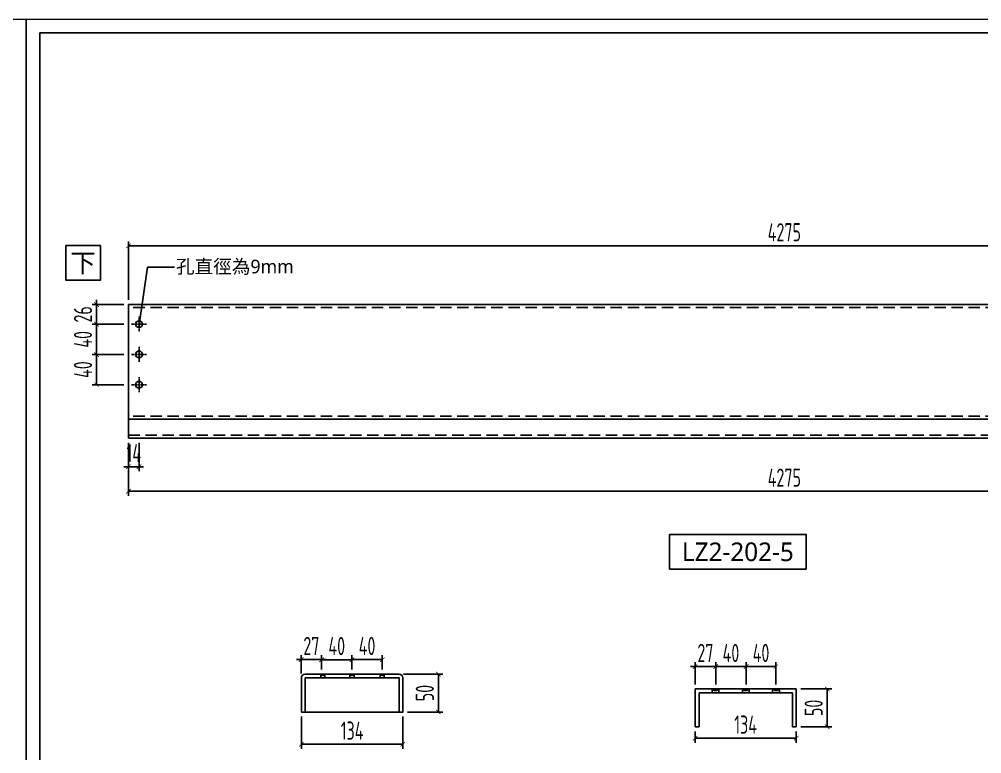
# Model space of a CAD drawing. Extents: x -3378 to 102197, y -3799 to 48702.
# Drawn here: x 13910 to 15180, y 6239 to 7209 of the extents above; entities that cross this region are included whole.
import ezdxf
from ezdxf import colors
from ezdxf.entities.mleader import LeaderData, LeaderLine
from ezdxf.enums import TextEntityAlignment as Align
from ezdxf.math import Vec2, Vec3

# ---------------------------------------------------------------- set-up
doc = ezdxf.new("R2010")
doc.units = 0
doc.set_wipeout_variables(frame=1)
for name, pattern in [('CENTER', [2, 1.25, -0.25, 0.25, -0.25]), ('DASHDOT', [1, 0.5, -0.25, 0, -0.25]), ('HIDDEN', [0.375, 0.25, -0.125])]:
    doc.linetypes.add(name, pattern=pattern)
for name, color, linetype in [('DIM', 173, 'Continuous'), ('GM_ANNO_LABL', 4, 'Continuous'), ('GM_ANNO_TEXT', 7, 'Continuous'), ('噴塗面', 6, 'DASHDOT'), ('視覺模型鋁擠型暫替', 4, 'Continuous'), ('金屬面材 METAL PANEL', 2, 'Continuous'), ('鋼件', 6, 'Continuous'), ('镀锌钢板', 3, 'Continuous'), ('隱藏線 HIDDEN', 8, 'HIDDEN')]:
    doc.layers.add(name, color=color, linetype=linetype)
doc.layers.add('GM_CNST', color=171, linetype='Continuous', lineweight=5, plot=False)
doc.styles.add('CHINESE', font='ros1.shx', dxfattribs={"width": 0.75, "bigfont": 'hztxt.shx'})
doc.styles.add('GM', font='')
doc.styles.get('GM').set_extended_font_data('Microsoft JhengHei')
doc.dimstyles.new('F-06', dxfattribs={"dimscale": 6, "dimtxt": 4, "dimasz": 1, "dimexe": 1, "dimexo": 1, "dimgap": 1, "dimtad": 1, "dimdec": 1, "dimzin": 12, "dimdsep": 46, "dimtxsty": 'CHINESE', "dimblk": 'ARCHTICK', "dimcen": 0, "dimclrd": 4, "dimclre": 4, "dimclrt": 1, "dimadec": 0, "dimazin": 3, "dimtfac": 1, "dimtdec": 1, "dimtix": 1, "dimtmove": 2, "dimatfit": 3, "dimfxl": 1, "dimtolj": 1, "dimtzin": 0, "dimarcsym": 0})

# ---------------------------------------------------------------- blocks, each defined once
blk = doc.blocks.new('_ArchTick')
at = {"color": 0, "linetype": 'ByBlock', "const_width": 0.15}
blk.add_lwpolyline([(-0.5, -0.5), (0.5, 0.5)], dxfattribs=at)
blk = doc.blocks.new('*D995')
at = {"layer": 'Defpoints', "color": 0, "ltscale": 10, "transparency": 16777216}
for p in [(14053.7, 6655.9), (15785.1, 6655.9), (15785.1, 6586)]:
    blk.add_point(p, dxfattribs=at)
at = {"layer": 'DIM', "color": 4, "lineweight": -2, "ltscale": 10, "transparency": 16777216}
for p, q in [((14053.7, 6649.9), (14053.7, 6580)), ((15785.1, 6649.9), (15785.1, 6580)), ((14053.7, 6586), (15785.1, 6586))]:
    blk.add_line(p, q, dxfattribs=at)
at = {"layer": 'DIM', "color": 4, "lineweight": -2, "ltscale": 10, "transparency": 16777216, "xscale": 6, "yscale": 6, "zscale": 6, "rotation": 180}
blk.add_blockref('_ArchTick', (14053.7, 6586), dxfattribs=at)
at = {"layer": 'DIM', "color": 4, "lineweight": -2, "ltscale": 10, "transparency": 16777216, "xscale": 6, "yscale": 6, "zscale": 6}
blk.add_blockref('_ArchTick', (15785.1, 6586), dxfattribs=at)
at = {"layer": 'DIM', "color": 1, "ltscale": 10, "transparency": 16777216, "insert": (14919.4, 6604), "char_height": 24, "attachment_point": 5, "style": 'CHINESE'}
blk.add_mtext('\\A1;4275', dxfattribs=at)
blk = doc.blocks.new('*D996')
at = {"layer": 'Defpoints', "color": 0, "ltscale": 10, "transparency": 16777216}
for p in [(14053.7, 6910), (14053.7, 6832.6), (15785.1, 6832.6, 0)]:
    blk.add_point(p, dxfattribs=at)
at = {"layer": 'DIM', "color": 4, "lineweight": -2, "ltscale": 10, "transparency": 16777216}
for p, q in [((14053.7, 6838.6), (14053.7, 6916)), ((15785.1, 6838.6), (15785.1, 6916)), ((15785.1, 6910), (14053.7, 6910))]:
    blk.add_line(p, q, dxfattribs=at)
at = {"layer": 'DIM', "color": 4, "lineweight": -2, "ltscale": 10, "transparency": 16777216, "xscale": 6, "yscale": 6, "zscale": 6, "rotation": 180}
blk.add_blockref('_ArchTick', (14053.7, 6910), dxfattribs=at)
at = {"layer": 'DIM', "color": 4, "lineweight": -2, "ltscale": 10, "transparency": 16777216, "xscale": 6, "yscale": 6, "zscale": 6}
blk.add_blockref('_ArchTick', (15785.1, 6910), dxfattribs=at)
at = {"layer": 'DIM', "color": 1, "ltscale": 10, "transparency": 16777216, "insert": (14919.4, 6928), "char_height": 24, "attachment_point": 5, "style": 'CHINESE'}
blk.add_mtext('\\A1;4275', dxfattribs=at)
blk = doc.blocks.new('*U896')
blk.add_wipeout([(-6.301, 1.6), (6.301, 1.6), (6.301, -1.6), (-6.301, -1.6)])
blk.add_lwpolyline([(-6.301, 1.6), (6.301, 1.6), (6.301, -1.6), (-6.301, -1.6)], close=True)
at = {"layer": 'GM_ANNO_TEXT', "ltscale": 0.3, "style": 'GM', "flags": 8}
blk.add_attdef('01', text='', height=1.725, dxfattribs=at).set_placement((0, 0), align=Align.MIDDLE_CENTER)
blk = doc.blocks.new('*D1213')
at = {"layer": 'Defpoints', "color": 0, "ltscale": 10, "transparency": 16777216}
for p in [(14828.9, 6354.5), (14828.9, 6325), (14868.9, 6325)]:
    blk.add_point(p, dxfattribs=at)
at = {"layer": 'DIM', "color": 4, "lineweight": -2, "ltscale": 10, "transparency": 16777216}
for p, q in [((14828.9, 6331), (14828.9, 6360.5)), ((14868.9, 6354.5), (14828.9, 6354.5)), ((14868.9, 6331), (14868.9, 6360.5))]:
    blk.add_line(p, q, dxfattribs=at)
at = {"layer": 'DIM', "color": 4, "lineweight": -2, "ltscale": 10, "transparency": 16777216, "xscale": 6, "yscale": 6, "zscale": 6, "rotation": 180}
blk.add_blockref('_ArchTick', (14828.9, 6354.5), dxfattribs=at)
at = {"layer": 'DIM', "color": 4, "lineweight": -2, "ltscale": 10, "transparency": 16777216, "xscale": 6, "yscale": 6, "zscale": 6}
blk.add_blockref('_ArchTick', (14868.9, 6354.5), dxfattribs=at)
at = {"layer": 'DIM', "color": 1, "ltscale": 10, "transparency": 16777216, "insert": (14848.9, 6372.5), "char_height": 24, "attachment_point": 5, "style": 'CHINESE'}
blk.add_mtext('\\A1;40', dxfattribs=at)
blk = doc.blocks.new('*D1214')
at = {"layer": 'Defpoints', "color": 0, "ltscale": 10, "transparency": 16777216}
for p in [(14801.5, 6354.5), (14801.5, 6325, 0), (14828.9, 6325)]:
    blk.add_point(p, dxfattribs=at)
at = {"layer": 'DIM', "color": 4, "lineweight": -2, "ltscale": 10, "transparency": 16777216}
for p, q in [((14801.5, 6354.5), (14795.5, 6354.5)), ((14801.5, 6331), (14801.5, 6360.5)), ((14828.9, 6354.5), (14801.5, 6354.5)), ((14828.9, 6331), (14828.9, 6360.5)), ((14828.9, 6354.5), (14834.9, 6354.5))]:
    blk.add_line(p, q, dxfattribs=at)
at = {"layer": 'DIM', "color": 4, "lineweight": -2, "ltscale": 10, "transparency": 16777216, "xscale": 6, "yscale": 6, "zscale": 6}
blk.add_blockref('_ArchTick', (14801.5, 6354.5), dxfattribs=at)
at = {"layer": 'DIM', "color": 4, "lineweight": -2, "ltscale": 10, "transparency": 16777216, "xscale": 6, "yscale": 6, "zscale": 6, "rotation": 180}
blk.add_blockref('_ArchTick', (14828.9, 6354.5), dxfattribs=at)
at = {"layer": 'DIM', "color": 1, "ltscale": 10, "transparency": 16777216, "insert": (14815.2, 6372.5), "char_height": 24, "attachment_point": 5, "style": 'CHINESE'}
blk.add_mtext('\\A1;27', dxfattribs=at)
blk = doc.blocks.new('*D1215')
at = {"layer": 'Defpoints', "color": 0, "ltscale": 10, "transparency": 16777216}
for p in [(14908.2, 6354.5), (14868.9, 6325), (14908.2, 6325)]:
    blk.add_point(p, dxfattribs=at)
at = {"layer": 'DIM', "color": 4, "lineweight": -2, "ltscale": 10, "transparency": 16777216}
for p, q in [((14868.9, 6331), (14868.9, 6360.5)), ((14868.9, 6354.5), (14908.2, 6354.5)), ((14908.2, 6331), (14908.2, 6360.5))]:
    blk.add_line(p, q, dxfattribs=at)
at = {"layer": 'DIM', "color": 4, "lineweight": -2, "ltscale": 10, "transparency": 16777216, "xscale": 6, "yscale": 6, "zscale": 6, "rotation": 180}
blk.add_blockref('_ArchTick', (14868.9, 6354.5), dxfattribs=at)
at = {"layer": 'DIM', "color": 4, "lineweight": -2, "ltscale": 10, "transparency": 16777216, "xscale": 6, "yscale": 6, "zscale": 6}
blk.add_blockref('_ArchTick', (14908.2, 6354.5), dxfattribs=at)
at = {"layer": 'DIM', "color": 1, "ltscale": 10, "transparency": 16777216, "insert": (14888.6, 6372.5), "char_height": 24, "attachment_point": 5, "style": 'CHINESE'}
blk.add_mtext('\\A1;40', dxfattribs=at)
blk = doc.blocks.new('*D1216')
at = {"layer": 'Defpoints', "color": 0, "ltscale": 10, "transparency": 16777216}
for p in [(14801.5, 6275, 0), (14935.1, 6275), (14935.1, 6260)]:
    blk.add_point(p, dxfattribs=at)
at = {"layer": 'DIM', "color": 4, "lineweight": -2, "ltscale": 10, "transparency": 16777216}
for p, q in [((14801.5, 6269), (14801.5, 6254)), ((14935.1, 6269), (14935.1, 6254)), ((14801.5, 6260), (14935.1, 6260))]:
    blk.add_line(p, q, dxfattribs=at)
at = {"layer": 'DIM', "color": 4, "lineweight": -2, "ltscale": 10, "transparency": 16777216, "xscale": 6, "yscale": 6, "zscale": 6, "rotation": 180}
blk.add_blockref('_ArchTick', (14801.5, 6260), dxfattribs=at)
at = {"layer": 'DIM', "color": 4, "lineweight": -2, "ltscale": 10, "transparency": 16777216, "xscale": 6, "yscale": 6, "zscale": 6}
blk.add_blockref('_ArchTick', (14935.1, 6260), dxfattribs=at)
at = {"layer": 'DIM', "color": 1, "ltscale": 10, "transparency": 16777216, "insert": (14868.3, 6278), "char_height": 24, "attachment_point": 5, "style": 'CHINESE'}
blk.add_mtext('\\A1;134', dxfattribs=at)
blk = doc.blocks.new('*D1217')
at = {"layer": 'Defpoints', "color": 0, "ltscale": 10, "transparency": 16777216}
for p in [(14935.1, 6325), (14935.1, 6275), (14976.1, 6275)]:
    blk.add_point(p, dxfattribs=at)
at = {"layer": 'DIM', "color": 4, "lineweight": -2, "ltscale": 10, "transparency": 16777216}
for p, q in [((14941.1, 6325), (14982.1, 6325)), ((14976.1, 6325), (14976.1, 6275)), ((14941.1, 6275), (14982.1, 6275))]:
    blk.add_line(p, q, dxfattribs=at)
at = {"layer": 'DIM', "color": 4, "lineweight": -2, "ltscale": 10, "transparency": 16777216, "xscale": 6, "yscale": 6, "zscale": 6}
for p, rotation in [((14976.1, 6325), 90), ((14976.1, 6275), 270)]:
    blk.add_blockref('_ArchTick', p, dxfattribs=dict(at, rotation=rotation))
at = {"layer": 'DIM', "color": 1, "ltscale": 10, "transparency": 16777216, "insert": (14958.1, 6300), "char_height": 24, "attachment_point": 5, "rotation": 90, "style": 'CHINESE'}
blk.add_mtext('\\A1;50', dxfattribs=at)
blk = doc.blocks.new('*D1218')
at = {"layer": 'Defpoints', "color": 0, "ltscale": 10, "transparency": 16777216}
for p in [(14281.6, 6363.7), (14281.6, 6339.6), (14308.6, 6344.6)]:
    blk.add_point(p, dxfattribs=at)
at = {"layer": 'DIM', "color": 4, "lineweight": -2, "ltscale": 10, "transparency": 16777216}
for p, q in [((14281.6, 6345.6), (14281.6, 6369.7)), ((14308.6, 6350.6), (14308.6, 6369.7)), ((14281.6, 6363.7), (14275.6, 6363.7)), ((14308.6, 6363.7), (14281.6, 6363.7)), ((14308.6, 6363.7), (14314.6, 6363.7))]:
    blk.add_line(p, q, dxfattribs=at)
at = {"layer": 'DIM', "color": 4, "lineweight": -2, "ltscale": 10, "transparency": 16777216, "xscale": 6, "yscale": 6, "zscale": 6}
blk.add_blockref('_ArchTick', (14281.6, 6363.7), dxfattribs=at)
at = {"layer": 'DIM', "color": 4, "lineweight": -2, "ltscale": 10, "transparency": 16777216, "xscale": 6, "yscale": 6, "zscale": 6, "rotation": 180}
blk.add_blockref('_ArchTick', (14308.6, 6363.7), dxfattribs=at)
at = {"layer": 'DIM', "color": 1, "ltscale": 10, "transparency": 16777216, "insert": (14295.1, 6381.7), "char_height": 24, "attachment_point": 5, "style": 'CHINESE'}
blk.add_mtext('\\A1;27', dxfattribs=at)
blk = doc.blocks.new('*D1219')
at = {"layer": 'Defpoints', "color": 0, "ltscale": 10, "transparency": 16777216}
for p in [(14348.6, 6363.6), (14308.6, 6344.6), (14348.6, 6344.6)]:
    blk.add_point(p, dxfattribs=at)
at = {"layer": 'DIM', "color": 4, "lineweight": -2, "ltscale": 10, "transparency": 16777216}
for p, q in [((14308.6, 6350.6), (14308.6, 6369.6)), ((14348.6, 6350.6), (14348.6, 6369.6)), ((14308.6, 6363.6), (14348.6, 6363.6))]:
    blk.add_line(p, q, dxfattribs=at)
at = {"layer": 'DIM', "color": 4, "lineweight": -2, "ltscale": 10, "transparency": 16777216, "xscale": 6, "yscale": 6, "zscale": 6, "rotation": 180}
blk.add_blockref('_ArchTick', (14308.6, 6363.6), dxfattribs=at)
at = {"layer": 'DIM', "color": 4, "lineweight": -2, "ltscale": 10, "transparency": 16777216, "xscale": 6, "yscale": 6, "zscale": 6}
blk.add_blockref('_ArchTick', (14348.6, 6363.6), dxfattribs=at)
at = {"layer": 'DIM', "color": 1, "ltscale": 10, "transparency": 16777216, "insert": (14328.6, 6381.6), "char_height": 24, "attachment_point": 5, "style": 'CHINESE'}
blk.add_mtext('\\A1;40', dxfattribs=at)
blk = doc.blocks.new('*D1220')
at = {"layer": 'Defpoints', "color": 0, "ltscale": 10, "transparency": 16777216}
for p in [(14388.7, 6363.7), (14348.6, 6344.6), (14388.7, 6344.6)]:
    blk.add_point(p, dxfattribs=at)
at = {"layer": 'DIM', "color": 4, "lineweight": -2, "ltscale": 10, "transparency": 16777216}
for p, q in [((14348.6, 6350.6), (14348.6, 6369.7)), ((14388.7, 6350.6), (14388.7, 6369.7)), ((14348.6, 6363.7), (14388.7, 6363.7))]:
    blk.add_line(p, q, dxfattribs=at)
at = {"layer": 'DIM', "color": 4, "lineweight": -2, "ltscale": 10, "transparency": 16777216, "xscale": 6, "yscale": 6, "zscale": 6, "rotation": 180}
blk.add_blockref('_ArchTick', (14348.6, 6363.7), dxfattribs=at)
at = {"layer": 'DIM', "color": 4, "lineweight": -2, "ltscale": 10, "transparency": 16777216, "xscale": 6, "yscale": 6, "zscale": 6}
blk.add_blockref('_ArchTick', (14388.7, 6363.7), dxfattribs=at)
at = {"layer": 'DIM', "color": 1, "ltscale": 10, "transparency": 16777216, "insert": (14368.6, 6381.7), "char_height": 24, "attachment_point": 5, "style": 'CHINESE'}
blk.add_mtext('\\A1;40', dxfattribs=at)
blk = doc.blocks.new('*D1221')
at = {"layer": 'Defpoints', "color": 0, "ltscale": 10, "transparency": 16777216}
for p in [(14281.9, 6294.6), (14415.9, 6294.6), (14415.9, 6252)]:
    blk.add_point(p, dxfattribs=at)
at = {"layer": 'DIM', "color": 4, "lineweight": -2, "ltscale": 10, "transparency": 16777216}
for p, q in [((14281.9, 6288.6), (14281.9, 6246)), ((14415.9, 6288.6), (14415.9, 6246)), ((14281.9, 6252), (14415.9, 6252))]:
    blk.add_line(p, q, dxfattribs=at)
at = {"layer": 'DIM', "color": 4, "lineweight": -2, "ltscale": 10, "transparency": 16777216, "xscale": 6, "yscale": 6, "zscale": 6, "rotation": 180}
blk.add_blockref('_ArchTick', (14281.9, 6252), dxfattribs=at)
at = {"layer": 'DIM', "color": 4, "lineweight": -2, "ltscale": 10, "transparency": 16777216, "xscale": 6, "yscale": 6, "zscale": 6}
blk.add_blockref('_ArchTick', (14415.9, 6252), dxfattribs=at)
at = {"layer": 'DIM', "color": 1, "ltscale": 10, "transparency": 16777216, "insert": (14348.9, 6270), "char_height": 24, "attachment_point": 5, "style": 'CHINESE'}
blk.add_mtext('\\A1;134', dxfattribs=at)
blk = doc.blocks.new('*D1227')
at = {"layer": 'Defpoints', "color": 0, "ltscale": 10, "transparency": 16777216}
for p in [(14410.9, 6344.6), (14462.8, 6344.6), (14415.9, 6294.6)]:
    blk.add_point(p, dxfattribs=at)
at = {"layer": 'DIM', "color": 4, "lineweight": -2, "ltscale": 10, "transparency": 16777216}
for p, q in [((14416.9, 6344.6), (14468.8, 6344.6)), ((14462.8, 6294.6), (14462.8, 6344.6)), ((14421.9, 6294.6), (14468.8, 6294.6))]:
    blk.add_line(p, q, dxfattribs=at)
at = {"layer": 'DIM', "color": 4, "lineweight": -2, "ltscale": 10, "transparency": 16777216, "xscale": 6, "yscale": 6, "zscale": 6}
for p, rotation in [((14462.8, 6344.6), 90), ((14462.8, 6294.6), 270)]:
    blk.add_blockref('_ArchTick', p, dxfattribs=dict(at, rotation=rotation))
at = {"layer": 'DIM', "color": 1, "ltscale": 10, "transparency": 16777216, "insert": (14444.8, 6319.6), "char_height": 24, "attachment_point": 5, "rotation": 90, "style": 'CHINESE'}
blk.add_mtext('\\A1;50', dxfattribs=at)
blk = doc.blocks.new('TK')
at = {"lineweight": 0}
blk.add_3dface([(3, 5), (415, 5), (415, 294), (3, 294)], dxfattribs=at)
at = {"layer": 'GM_CNST'}
blk.add_lwpolyline([(3, 294), (415, 294), (415, 30.55), (3, 30.55)], close=True, dxfattribs=at)
at = {"layer": 'GM_CNST', "linetype": 'Continuous', "lineweight": 0}
blk.add_3dface([(420, 0), (0, 0), (0, 297), (420, 297)], dxfattribs=at)
at = {"layer": 'GM_ANNO_TEXT', "style": 'GM'}
for tag, p in [('業主', (283.43, 26.37)), ('圖名', (283.48, 9.14))]:
    blk.add_attdef(tag, text='', height=2.56, dxfattribs=at).set_placement(p, align=Align.MIDDLE_LEFT)
for tag, p in [('繪圖者', (109.3, 23.05)), ('比例尺', (166.71, 23.04)), ('設計者', (109.3, 9.56)), ('單位', (138.49, 9.62)), ('日期', (166.62, 9.45))]:
    blk.add_attdef(tag, text='', height=2.56, dxfattribs=at).set_placement(p, align=Align.CENTER)
for p in [(389.45, 19.37), (389.45, 13.69), (359.78, 12.56), (389.45, 8.01)]:
    blk.add_attdef('加工編號', text='', height=2.56, dxfattribs=at).set_placement(p, align=Align.MIDDLE)
blk = doc.blocks.new('A$Cfb602b97')
at = {"color": 6, "linetype": 'CENTER'}
for p, q in [((10, 20, 0), (10, 0, 0)), ((20, 10, 0), (0, 10, 0))]:
    blk.add_line(p, q, dxfattribs=at)
at = {"layer": '鋼件', "ltscale": 10}
blk.add_circle((10, 10, 0), 4.5, dxfattribs=at)
blk = doc.blocks.new('*D1460')
at = {"layer": 'Defpoints', "color": 0, "ltscale": 10, "transparency": 16777216}
for p in [(14053.7, 6832.6, 0), (14011.7, 6806.6), (14053.6, 6806.6, 0)]:
    blk.add_point(p, dxfattribs=at)
at = {"layer": 'DIM', "color": 4, "lineweight": -2, "ltscale": 10, "transparency": 16777216}
for p, q in [((14011.7, 6832.6), (14011.7, 6838.6)), ((14047.7, 6832.6), (14005.7, 6832.6)), ((14011.7, 6832.6), (14011.7, 6806.6)), ((14047.6, 6806.6), (14005.7, 6806.6)), ((14011.7, 6806.6), (14011.7, 6800.6))]:
    blk.add_line(p, q, dxfattribs=at)
at = {"layer": 'DIM', "color": 4, "lineweight": -2, "ltscale": 10, "transparency": 16777216, "xscale": 6, "yscale": 6, "zscale": 6}
for p, rotation in [((14011.7, 6832.6), 270), ((14011.7, 6806.6), 90)]:
    blk.add_blockref('_ArchTick', p, dxfattribs=dict(at, rotation=rotation))
at = {"layer": 'DIM', "color": 1, "ltscale": 10, "transparency": 16777216, "insert": (13993.7, 6819.6), "char_height": 24, "attachment_point": 5, "rotation": 90, "style": 'CHINESE'}
blk.add_mtext('\\A1;26', dxfattribs=at)
blk = doc.blocks.new('*D1461')
at = {"layer": 'Defpoints', "color": 0, "ltscale": 10, "transparency": 16777216}
for p in [(14053.6, 6806.6, 0), (14011.7, 6766.6), (14053.6, 6766.6, 0)]:
    blk.add_point(p, dxfattribs=at)
at = {"layer": 'DIM', "color": 4, "lineweight": -2, "ltscale": 10, "transparency": 16777216}
for p, q in [((14047.6, 6806.6), (14005.7, 6806.6)), ((14011.7, 6806.6), (14011.7, 6766.6)), ((14047.6, 6766.6), (14005.7, 6766.6))]:
    blk.add_line(p, q, dxfattribs=at)
at = {"layer": 'DIM', "color": 4, "lineweight": -2, "ltscale": 10, "transparency": 16777216, "xscale": 6, "yscale": 6, "zscale": 6}
for p, rotation in [((14011.7, 6806.6), 90), ((14011.7, 6766.6), 270)]:
    blk.add_blockref('_ArchTick', p, dxfattribs=dict(at, rotation=rotation))
at = {"layer": 'DIM', "color": 1, "ltscale": 10, "transparency": 16777216, "insert": (13993.7, 6786.6), "char_height": 24, "attachment_point": 5, "rotation": 90, "style": 'CHINESE'}
blk.add_mtext('\\A1;40', dxfattribs=at)
blk = doc.blocks.new('*D1462')
at = {"layer": 'Defpoints', "color": 0, "ltscale": 10, "transparency": 16777216}
for p in [(14053.6, 6766.6, 0), (14011.7, 6726.6), (14053.6, 6726.6, 0)]:
    blk.add_point(p, dxfattribs=at)
at = {"layer": 'DIM', "color": 4, "lineweight": -2, "ltscale": 10, "transparency": 16777216}
for p, q in [((14047.6, 6766.6), (14005.7, 6766.6)), ((14011.7, 6766.6), (14011.7, 6726.6)), ((14047.6, 6726.6), (14005.7, 6726.6))]:
    blk.add_line(p, q, dxfattribs=at)
at = {"layer": 'DIM', "color": 4, "lineweight": -2, "ltscale": 10, "transparency": 16777216, "xscale": 6, "yscale": 6, "zscale": 6}
for p, rotation in [((14011.7, 6766.6), 90), ((14011.7, 6726.6), 270)]:
    blk.add_blockref('_ArchTick', p, dxfattribs=dict(at, rotation=rotation))
at = {"layer": 'DIM', "color": 1, "ltscale": 10, "transparency": 16777216, "insert": (13993.7, 6746.6), "char_height": 24, "attachment_point": 5, "rotation": 90, "style": 'CHINESE'}
blk.add_mtext('\\A1;40', dxfattribs=at)
blk = doc.blocks.new('_Dot')
at = {"color": 0, "linetype": 'ByBlock', "lineweight": -2}
blk.add_line((-0.5, 0), (-1, 0), dxfattribs=at)
at = {"color": 0, "linetype": 'ByBlock', "const_width": 0.5}
blk.add_lwpolyline([(-0.25, 0, 1), (0.25, 0, 1)], format="xyb", close=True, dxfattribs=at)
blk = doc.blocks.new('*D1463')
at = {"layer": 'Defpoints', "color": 0, "ltscale": 10, "transparency": 16777216}
for p in [(14053.7, 6655.9, 0), (14067.7, 6655.9), (14067.7, 6618.5)]:
    blk.add_point(p, dxfattribs=at)
at = {"layer": 'DIM', "color": 4, "lineweight": -2, "ltscale": 10, "transparency": 16777216}
for p, q in [((14053.7, 6649.9), (14053.7, 6612.5)), ((14067.7, 6649.9), (14067.7, 6612.5)), ((14053.7, 6618.5), (14047.7, 6618.5)), ((14053.7, 6618.5), (14067.7, 6618.5)), ((14067.7, 6618.5), (14073.7, 6618.5))]:
    blk.add_line(p, q, dxfattribs=at)
at = {"layer": 'DIM', "color": 4, "lineweight": -2, "ltscale": 10, "transparency": 16777216, "xscale": 6, "yscale": 6, "zscale": 6}
blk.add_blockref('_ArchTick', (14053.7, 6618.5), dxfattribs=at)
at = {"layer": 'DIM', "color": 4, "lineweight": -2, "ltscale": 10, "transparency": 16777216, "xscale": 6, "yscale": 6, "zscale": 6, "rotation": 180}
blk.add_blockref('_ArchTick', (14067.7, 6618.5), dxfattribs=at)
at = {"layer": 'DIM', "color": 1, "ltscale": 10, "transparency": 16777216, "insert": (14060.7, 6636.5), "char_height": 24, "attachment_point": 5, "style": 'CHINESE'}
blk.add_mtext('\\A1;14', dxfattribs=at)
blk = doc.blocks.new('*U1278')
blk.add_wipeout([(-1.6, 1.6), (1.6, 1.6), (1.6, -1.6), (-1.6, -1.6)])
blk.add_lwpolyline([(-1.6, 1.6), (1.6, 1.6), (1.6, -1.6), (-1.6, -1.6)], close=True)
at = {"layer": 'GM_ANNO_TEXT', "ltscale": 0.3, "style": 'GM', "flags": 8}
blk.add_attdef('01', text='', height=1.725, dxfattribs=at).set_placement((0, 0), align=Align.MIDDLE_CENTER)

msp = doc.modelspace()

# ---------------------------------------------------------------- linework, layer by layer
at = {"layer": '視覺模型鋁擠型暫替', "color": 1, "linetype": 'Continuous'}
for centre, radius, start, end in [((14310.277, 6345.712, 0), 2.981, 202.508377, 337.308149), ((14348.663, 6345.712, 0), 2.981, 202.508377, 337.308149), ((14388.663, 6345.717, 0), 2.981, 202.508377, 337.308149), ((14828.472, 6328.995, 0), 6.024, 221.664037, 318.335963), ((14868.472, 6328.995, 0), 6.024, 221.664037, 318.335963), ((14908.438, 6328.995, 0), 6.024, 221.664037, 318.335963)]:
    msp.add_arc(centre, radius, start, end, dxfattribs=at)
at = {"layer": '金屬面材 METAL PANEL', "color": 6, "linetype": 'Continuous'}
for p, q in [((14801.472, 6324.991, 0), (14801.472, 6274.991, 0)), ((14935.147, 6324.991, 0), (14801.472, 6324.991, 0)), ((14806.938, 6319.991, 0), (14806.938, 6274.991, 0)), ((14930.283, 6319.991, 0), (14806.938, 6319.991, 0)), ((14930.283, 6319.991, 0), (14930.283, 6274.991, 0)), ((14935.147, 6324.991, 0), (14935.147, 6274.991, 0)), ((14801.472, 6274.991, 0), (14806.938, 6274.991, 0)), ((14930.283, 6274.991, 0), (14935.147, 6274.991, 0))]:
    msp.add_line(p, q, dxfattribs=at)
at = {"layer": '金屬面材 METAL PANEL', "elevation": 0}
for points in [[(14307.522, 6344.571), (14307.522, 6339.571), (14313.027, 6339.562), (14313.027, 6344.562)], [(14345.908, 6344.571), (14345.908, 6339.571), (14351.413, 6339.562), (14351.413, 6344.562)], [(14385.908, 6344.576), (14385.908, 6339.576), (14391.413, 6339.567), (14391.413, 6344.567)], [(14823.972, 6324.991), (14823.972, 6319.991), (14832.972, 6319.991), (14832.972, 6324.991)], [(14863.972, 6324.991), (14863.972, 6319.991), (14872.972, 6319.991), (14872.972, 6324.991)], [(14903.938, 6324.991), (14903.938, 6319.991), (14912.938, 6319.991), (14912.938, 6324.991)]]:
    msp.add_lwpolyline(points, close=True, dxfattribs=at)
at = {"layer": '鋼件', "linetype": 'Continuous', "elevation": 0}
msp.add_lwpolyline([(14281.895, 6294.571), (14281.895, 6339.571, -0.41421356), (14286.895, 6344.571), (14410.895, 6344.571, -0.41421356), (14415.895, 6339.571), (14415.895, 6294.571), (14410.895, 6294.571), (14410.895, 6339.571), (14286.895, 6339.571), (14286.895, 6294.571)], format="xyb", close=True, dxfattribs=at)
msp.add_lwpolyline([(14286.895, 6294.571), (14410.895, 6294.571)], dxfattribs=at)
at = {"layer": '镀锌钢板', "color": 3, "linetype": 'Continuous'}
for p, q in [((15785.096, 6832.619), (14053.654, 6832.619)), ((14053.654, 6681.119), (14053.654, 6832.619)), ((15702.096, 6681.119), (14053.654, 6681.119)), ((14053.654, 6655.944), (14053.654, 6681.119)), ((14053.654, 6655.944), (15785.096, 6655.944))]:
    msp.add_line(p, q, dxfattribs=at)
at = {"layer": '隱藏線 HIDDEN', "ltscale": 60}
for p, q in [((15785.096, 6828.619), (14053.654, 6828.619)), ((15785.096, 6685.119), (14053.654, 6685.119)), ((14053.654, 6659.944), (15785.096, 6659.944))]:
    msp.add_line(p, q, dxfattribs=at)

# ---------------------------------------------------------------- block references
at = {"xscale": 6, "yscale": 6, "zscale": 6}
msp.add_blockref('TK', (11398.793, 5427.217), dxfattribs=at)
at = {"layer": 'GM_ANNO_LABL', "ltscale": 0.3, "xscale": 14.28571431275816, "yscale": 14.28571431275816, "zscale": 14.28571431275816}
msp.add_blockref('*U896', (14858.012, 6506.14), dxfattribs=at).add_auto_attribs({'01': 'LZ2-202-5'})
at = {"layer": '噴塗面', "ltscale": 10, "xscale": -1}
for p in [(14077.654, 6796.619, 0), (14077.654, 6756.634, 0), (14077.619, 6716.619, 0)]:
    msp.add_blockref('A$Cfb602b97', p, dxfattribs=at)

# ---------------------------------------------------------------- dimensions: what is measured, and where the dimension line sits
at = {"layer": 'DIM', "ltscale": 10}
for base, p1, p2, text, picture, middle in [((14053.654, 6909.95), (15785.096, 6832.619, 0), (14053.654, 6832.619), '4275', '*D996', (14919.375, 6927.95)), ((15785.096, 6585.959), (14053.654, 6655.944), (15785.096, 6655.944), '4275', '*D995', (14919.375, 6603.959)), ((14801.472, 6354.52, 0), (14828.938, 6324.991, 0), (14801.472, 6324.991, 0), '27', '*D1214', (14815.205, 6372.52, 0)), ((14908.188, 6354.52, 0), (14868.938, 6324.991, 0), (14908.188, 6324.991, 0), '40', '*D1215', (14888.563, 6372.52, 0)), ((14935.147, 6259.975, 0), (14801.472, 6274.991, 0), (14935.147, 6274.991, 0), '134', '*D1216', (14868.309, 6277.975, 0))]:
    dim = msp.add_linear_dim(base=base, p1=p1, p2=p2, text=text, dimstyle='F-06', dxfattribs=at)
    dim.commit()
    dim.dimension.update_dxf_attribs({"geometry": picture, "text_midpoint": middle})
for base, p1, p2, angle, picture, middle in [((14011.711, 6806.619, 0), (14053.654, 6832.619), (14053.619, 6806.619, 0), 90, '*D1460', (13993.711, 6819.619, 0)), ((14011.711, 6766.634, 0), (14053.619, 6806.619, 0), (14053.619, 6766.634, 0), 90, '*D1461', (13993.711, 6786.627, 0)), ((14011.711, 6726.619, 0), (14053.619, 6766.634, 0), (14053.619, 6726.619, 0), 90, '*D1462', (13993.711, 6746.627, 0)), ((14067.689, 6618.466, 0), (14053.654, 6655.944), (14067.689, 6655.944, 0), 180, '*D1463', (14060.671, 6636.466, 0)), ((14462.769, 6344.571, 0), (14415.895, 6294.571, 0), (14410.895, 6344.571, 0), 90, '*D1227', (14444.769, 6319.571, 0)), ((14976.074, 6274.991, 0), (14935.147, 6324.991, 0), (14935.147, 6274.991, 0), 90, '*D1217', (14958.074, 6299.991, 0))]:
    dim = msp.add_linear_dim(base=base, p1=p1, p2=p2, angle=angle, dimstyle='F-06', dxfattribs=at)
    dim.commit()
    dim.dimension.update_dxf_attribs({"geometry": picture, "text_midpoint": middle})
for base, p1, p2, picture, middle in [((14281.611, 6363.685, 0), (14308.611, 6344.571, 0), (14281.611, 6339.571, 0), '*D1218', (14295.111, 6381.685, 0)), ((14348.611, 6363.562, 0), (14308.611, 6344.571, 0), (14348.611, 6344.571, 0), '*D1219', (14328.611, 6381.562, 0)), ((14388.66079, 6363.68512, 0), (14348.61082, 6344.57113, 0), (14388.66079, 6344.57113, 0), '*D1220', (14368.6358, 6381.68512, 0)), ((14828.938, 6354.52, 0), (14868.938, 6324.991, 0), (14828.938, 6324.991, 0), '*D1213', (14848.938, 6372.52, 0)), ((14415.895, 6251.968, 0), (14281.895, 6294.571, 0), (14415.895, 6294.571, 0), '*D1221', (14348.895, 6269.968, 0))]:
    dim = msp.add_linear_dim(base=base, p1=p1, p2=p2, dimstyle='F-06', dxfattribs=at)
    dim.commit()
    dim.dimension.update_dxf_attribs({"geometry": picture, "text_midpoint": middle})

# ---------------------------------------------------------------- leaders
at = {"layer": 'GM_ANNO_LABL'}
ml = msp.add_multileader_mtext('Standard', dxfattribs=at)
ml.set_content('{\\fMicrosoft JhengHei|b0|i0|c136|p34;孔直徑為}9{\\fMicrosoft JhengHei|b0|i0|c136|p34;mm}', color=256, style='GM')
ml.set_leader_properties()
ml.set_arrow_properties(name='DOT')
ml.build(insert=Vec2(0, 0))
ml.multileader.update_dxf_attribs({"arrow_head_size": 3})
ctx = ml.context
ctx.base_point, ctx.char_height, ctx.arrow_head_size, ctx.plane_origin = Vec3(14114.432, 6882.084, 0), 18, 3, Vec3(14138.817, 6874.807, 0)
notes = []
notes.append((ctx, [(0, (1, 1, 0), (14078.856, 6882.084, 0), (1, 0), 35.576, [(0, [(14067.619, 6806.027, 0)], 0, [])])]))
ctx.mtext.insert, ctx.mtext.flow_direction = Vec3(14116.432, 6891.74, 0), 5
for ctx, leaders in notes:
    for number, flags, end, landing, length, lines in leaders:
        leader = LeaderData()
        leader.index, (leader.has_last_leader_line, leader.has_dogleg_vector, leader.attachment_direction) = number, flags
        leader.last_leader_point, leader.dogleg_vector, leader.dogleg_length = Vec3(end), Vec3(landing), length
        for number, points, colour, breaks in lines:
            line = LeaderLine()
            line.index, line.vertices, line.color, line.breaks = number, Vec3.list(points), colors.encode_raw_color(colour), breaks
            leader.lines.append(line)
        ctx.leaders.append(leader)

# ---------------------------------------------------------------- next in the draw order: block references
at = {"xscale": 6, "yscale": 6, "zscale": 6}
msp.add_blockref('TK', (13918.793, 5427.217), dxfattribs=at)

# ---------------------------------------------------------------- next in the draw order: block references
at = {"layer": 'GM_ANNO_LABL', "ltscale": 0.3}
ref = msp.add_blockref('*U1278', (13993.937, 6887.523, 0), dxfattribs=dict(at, xscale=-14.28571431275816, yscale=14.28571431275816, zscale=14.28571431275816))
ref.add_attrib('01', '下', dxfattribs={"layer": 'GM_ANNO_TEXT', "ltscale": 0.3, "height": 24.643, "style": 'GM', "flags": 8}).set_placement((13993.714, 6887.523, 0), align=Align.MIDDLE_CENTER)

doc.saveas('drawing.dxf')
